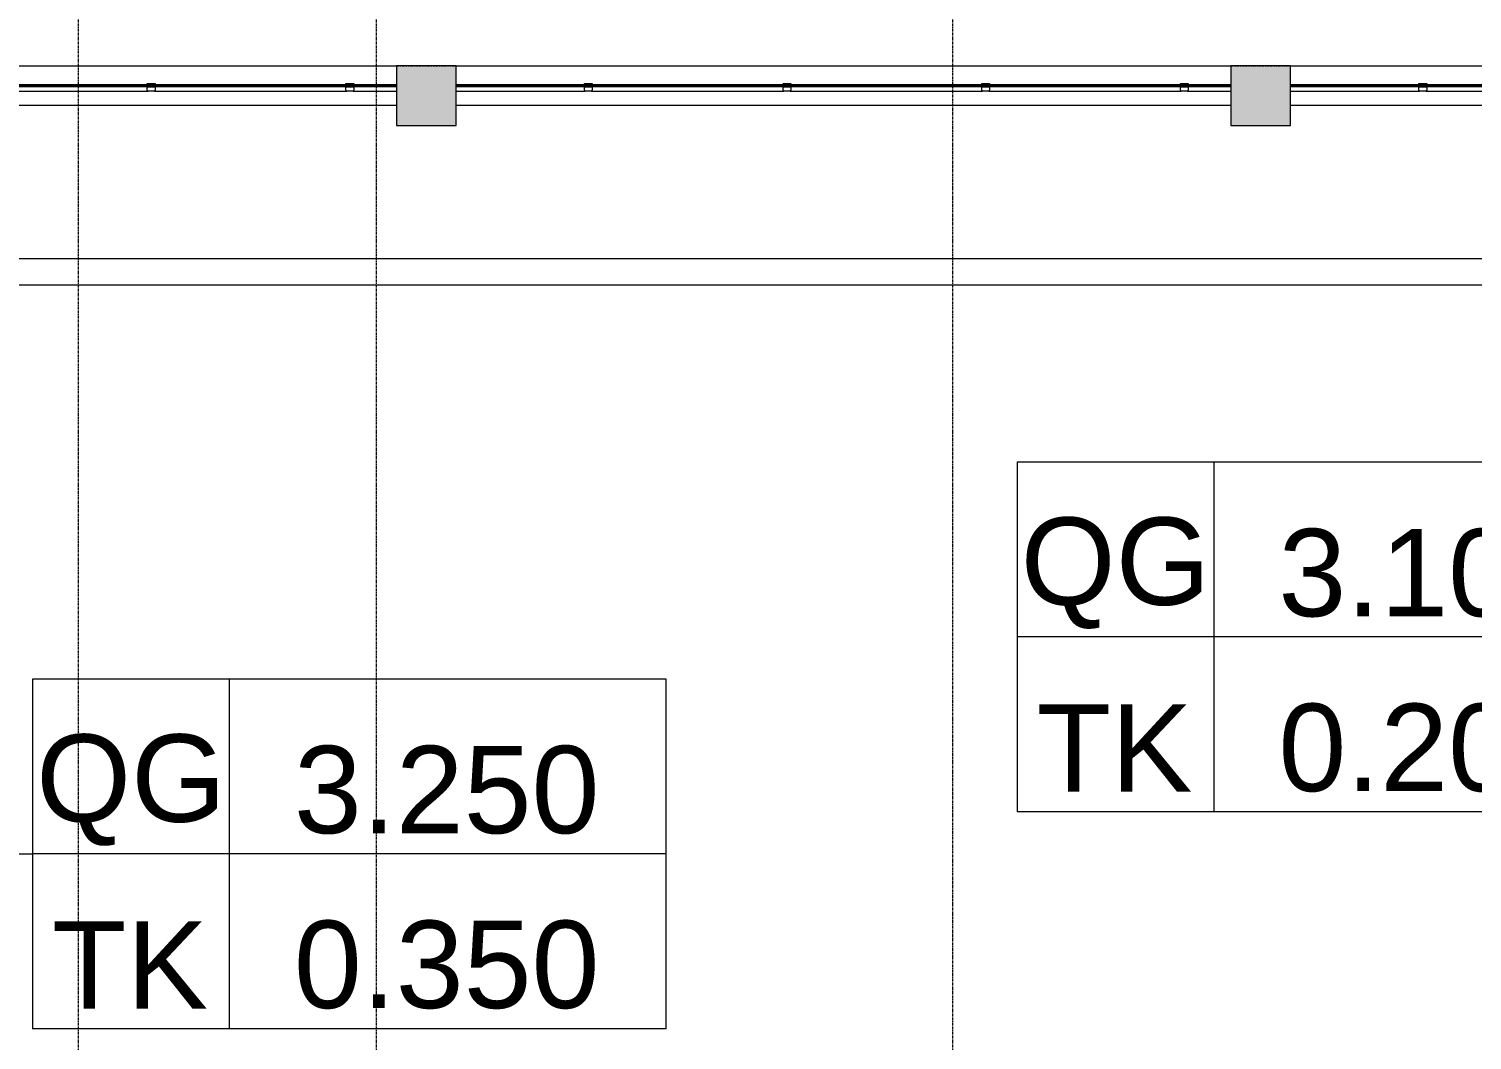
# Model space of a CAD drawing. Header units: millimetres. Extents: x -24439 to 198341, y -52871 to 149926.
# Drawn here: x 44202 to 51467, y 79514 to 84604 of the extents above; entities that cross this region are included whole.
import ezdxf

# ---------------------------------------------------------------- set-up
doc = ezdxf.new("R2010")
doc.units = ezdxf.units.MM
doc.linetypes.add('Double dash', pattern=[41.999998, 12, -6, 6, -6, 6, -6])
doc.linetypes.add('Grid Line', pattern=[22.225, 12.7, -3.175, 3.175, -3.175])
for name, color, linetype, lineweight in [('A-ANNO-NOTE', 131, 'Continuous', 9), ('A-FLOR', 192, 'Continuous', 9), ('A-FLOR-HRAL', 11, 'Continuous', 9), ('A-WALL', 113, 'Continuous', 9), ('C-PROP-LINE', 91, 'Double dash', 18), ('S-COLS', 52, 'Continuous', 9), ('S-COLS-3', 9, 'Continuous', 9), ('S-COLS-4', 52, 'Continuous', 18), ('S-GRID-1', 1, 'Grid Line', 9)]:
    doc.layers.add(name, color=color, linetype=linetype, lineweight=lineweight)
doc.styles.add('Arial_6', font='arial_0.ttf', dxfattribs={"height": 2})
doc.styles.add('Arial_7', font='arial_0.ttf', dxfattribs={"height": 440})

# ---------------------------------------------------------------- blocks, each defined once
blk = doc.blocks.new('M_Concrete-Rectangular-Column2 - 300x300-2025389-TKCS_MB ĐỊNH VỊ CAO ĐỘ THIẾT KẾ')
at = {"layer": 'S-COLS-3'}
blk.add_hatch(color=256, dxfattribs=at).paths.add_polyline_path([(150, -150), (150, 150), (-150, 150), (-150, -150)])
at = {"layer": 'S-COLS-4'}
for p, q in [((150, 150), (-150, 150)), ((-150, 150), (-150, -150)), ((150, -150), (150, 150)), ((-150, -150), (150, -150))]:
    blk.add_line(p, q, dxfattribs=at)
blk = doc.blocks.new('NBS_CLDPhysicalSecuritySystems_MtlMeshPnlFncngSym_CLDModsecSecurusS3_InfillPanel - NBS_CLDPhysicalSecuritySystems_MtlMeshPnlFncngSym_CLDModsecSecurusS2_InfillPanel-2369332-TKCS_MB ĐỊNH VỊ CAO ĐỘ THIẾT KẾ')
at = {"layer": 'A-FLOR-HRAL'}
h = blk.add_hatch(dxfattribs=at)
h.set_pattern_fill('FP_6', color=256, style=0, pattern_type=2)
h.set_pattern_definition([(180, (609.6, 0), (-2e-15, -13), []), (270, (609.6, 0), (76, 5e-15), [])])
h.paths.add_polyline_path([(37.8, 6), (0, 6), (0, -6), (3900, -6), (3900, 6), (2458.7, 6)])
for p, q in [((218, 27), (0, 27)), ((0, 6), (3900, 6)), ((214, 6), (214, 23)), ((254, 6), (214, 6)), ((218, 27), (250, 27)), ((1218, 27), (250, 27)), ((254, 23), (254, 6)), ((1214, 6), (1214, 23)), ((1254, 6), (1214, 6)), ((1218, 27), (1250, 27)), ((2218, 27), (1250, 27)), ((1254, 23), (1254, 6)), ((2214, 6), (2214, 23)), ((2254, 6), (2214, 6)), ((2218, 27), (2250, 27)), ((3218, 27), (2250, 27)), ((2254, 23), (2254, 6)), ((3214, 6), (3214, 23)), ((3254, 6), (3214, 6)), ((3218, 27), (3250, 27)), ((3900, 27), (3250, 27)), ((3254, 23), (3254, 6)), ((3900, -6), (0, -6)), ((214, -11), (214, -6)), ((214, -6), (254, -6)), ((254, -11), (214, -11)), ((254, -6), (254, -11)), ((1214, -11), (1214, -6)), ((1214, -6), (1254, -6)), ((1254, -11), (1214, -11)), ((1254, -6), (1254, -11)), ((2214, -11), (2214, -6)), ((2214, -6), (2254, -6)), ((2254, -11), (2214, -11)), ((2254, -6), (2254, -11)), ((3214, -11), (3214, -6)), ((3214, -6), (3254, -6)), ((3254, -11), (3214, -11)), ((3254, -6), (3254, -11))]:
    blk.add_line(p, q, dxfattribs=at)
for centre, start, end in [((218, 23), 90, 180), ((250, 23), 0, 90), ((1218, 23), 90, 180), ((1250, 23), 0, 90), ((2218, 23), 90, 180), ((2250, 23), 0, 90), ((3218, 23), 90, 180), ((3250, 23), 0, 90)]:
    blk.add_arc(centre, 4, start, end, dxfattribs=at)
blk = doc.blocks.new('Family - ___-1476882-TKCS_MB ĐỊNH VỊ CAO ĐỘ THIẾT KẾ')
at = {"layer": 'C-PROP-LINE'}
blk.add_line((33103.5, 84418.2), (127801.6, 84418.2), dxfattribs=at)
blk = doc.blocks.new('GHI CHU CAO DO THIET KE - GHI CHÚ CAO ĐỘ THIẾT KẾ-1513209-TKCS_MB ĐỊNH VỊ CAO ĐỘ THIẾT KẾ')
at = {"layer": 'A-ANNO-NOTE'}
for p, q in [((0, 8), (0, 0)), ((14.5, 8), (0, 8)), ((4.5, 8), (4.5, 0)), ((14.5, 0), (14.5, 8)), ((14.5, 4), (0, 4)), ((14.5, 0), (0, 0))]:
    blk.add_line(p, q, dxfattribs=at)
at = {"layer": 'A-ANNO-NOTE', "char_height": 2, "attachment_point": 5, "line_spacing_factor": 0.936439, "style": 'Arial_6'}
for s, insert, width in [('\\pt0.5,1,1.5,2,2.5,3,3.5,4,4.5,5,5.5,6,6.5,7,7.5,8,8.5,9,9.5,10,10.5,11,11.5,12,12.5,13,13.5,14,14.5,15,15.5,16;QG', (2.255, 5.459), 4.63), ('\\pt0.5,1,1.5,2,2.5,3,3.5,4,4.5,5,5.5,6,6.5,7,7.5,8,8.5,9,9.5,10,10.5,11,11.5,12,12.5,13,13.5,14,14.5,15,15.5,16;TK', (2.229, 1.459), 4.5)]:
    blk.add_mtext(s, dxfattribs=dict(at, insert=insert, width=width))

msp = doc.modelspace()

# ---------------------------------------------------------------- linework, layer by layer
at = {"layer": 'A-ANNO-NOTE'}
msp.add_line((43880.2, 80451.7), (44221, 80451.7), dxfattribs=at)
at = {"layer": 'A-FLOR'}
for p, q in [((69152.6, 83446.9), (32683.8, 83446.9)), ((32737.6, 83316.9), (69152.6, 83316.9))]:
    msp.add_line(p, q, dxfattribs=at)
at = {"layer": 'A-WALL'}
for p, q in [((42152.6, 84418.2), (46052.6, 84418.2)), ((46352.6, 84418.2), (50252.6, 84418.2)), ((50552.6, 84418.2), (54452.6, 84418.2)), ((46052.6, 84218.2), (42152.6, 84218.2)), ((50252.6, 84218.2), (46352.6, 84218.2)), ((54452.6, 84218.2), (50552.6, 84218.2))]:
    msp.add_line(p, q, dxfattribs=at)
at = {"layer": 'S-GRID-1'}
for p, q in [((44452.6, 80482.7), (44452.6, 85982.7)), ((45952.6, 80482.7), (45952.6, 85982.7)), ((48852.6, 80482.7), (48852.6, 85982.7)), ((44452.6, 20960.6), (44452.6, 80482.7)), ((45952.6, 20960.6), (45952.6, 80482.7)), ((48852.6, 20960.6), (48852.6, 80482.7))]:
    msp.add_line(p, q, dxfattribs=at)

# ---------------------------------------------------------------- block references
at = {"layer": 'A-ANNO-NOTE', "xscale": 220, "yscale": 220, "zscale": 220}
for p in [(49176.6, 80663.6), (44221, 79571.7)]:
    msp.add_blockref('GHI CHU CAO DO THIET KE - GHI CHÚ CAO ĐỘ THIẾT KẾ-1513209-TKCS_MB ĐỊNH VỊ CAO ĐỘ THIẾT KẾ', p, dxfattribs=at)
at = {"layer": 'A-FLOR-HRAL', "rotation": 180}
for p in [(46052.6, 84318.2), (50252.6, 84318.2), (54452.6, 84318.2)]:
    msp.add_blockref('NBS_CLDPhysicalSecuritySystems_MtlMeshPnlFncngSym_CLDModsecSecurusS3_InfillPanel - NBS_CLDPhysicalSecuritySystems_MtlMeshPnlFncngSym_CLDModsecSecurusS2_InfillPanel-2369332-TKCS_MB ĐỊNH VỊ CAO ĐỘ THIẾT KẾ', p, dxfattribs=at)
at = {"layer": 'C-PROP-LINE'}
msp.add_blockref('Family - ___-1476882-TKCS_MB ĐỊNH VỊ CAO ĐỘ THIẾT KẾ', (0, 0), dxfattribs=at)
at = {"layer": 'S-COLS'}
for p in [(46202.6, 84268.2), (50402.6, 84268.2)]:
    msp.add_blockref('M_Concrete-Rectangular-Column2 - 300x300-2025389-TKCS_MB ĐỊNH VỊ CAO ĐỘ THIẾT KẾ', p, dxfattribs=at)

# ---------------------------------------------------------------- texts
at = {"layer": 'A-ANNO-NOTE', "char_height": 440, "width": 1586.2, "attachment_point": 5, "line_spacing_factor": 0.936439, "style": 'Arial_7'}
for s, insert in [('\\pt2794,5588,8382,11176,13970,16764,19558,22352,25146,27940,30734,33528,36322,39116,41910,44704,47498,50292,53086,55880,58674,61468,64262,67056,69850,72644,75438,78232,81026,83820,86614,89408;3.100', (51261.2, 81864.5)), ('\\pt2794,5588,8382,11176,13970,16764,19558,22352,25146,27940,30734,33528,36322,39116,41910,44704,47498,50292,53086,55880,58674,61468,64262,67056,69850,72644,75438,78232,81026,83820,86614,89408;0.200', (51261.2, 80984.5)), ('\\pt2794,5588,8382,11176,13970,16764,19558,22352,25146,27940,30734,33528,36322,39116,41910,44704,47498,50292,53086,55880,58674,61468,64262,67056,69850,72644,75438,78232,81026,83820,86614,89408;3.250', (46305.6, 80772.5)), ('\\pt2794,5588,8382,11176,13970,16764,19558,22352,25146,27940,30734,33528,36322,39116,41910,44704,47498,50292,53086,55880,58674,61468,64262,67056,69850,72644,75438,78232,81026,83820,86614,89408;0.350', (46305.6, 79892.5))]:
    msp.add_mtext(s, dxfattribs=dict(at, insert=insert))

doc.saveas('drawing.dxf')
